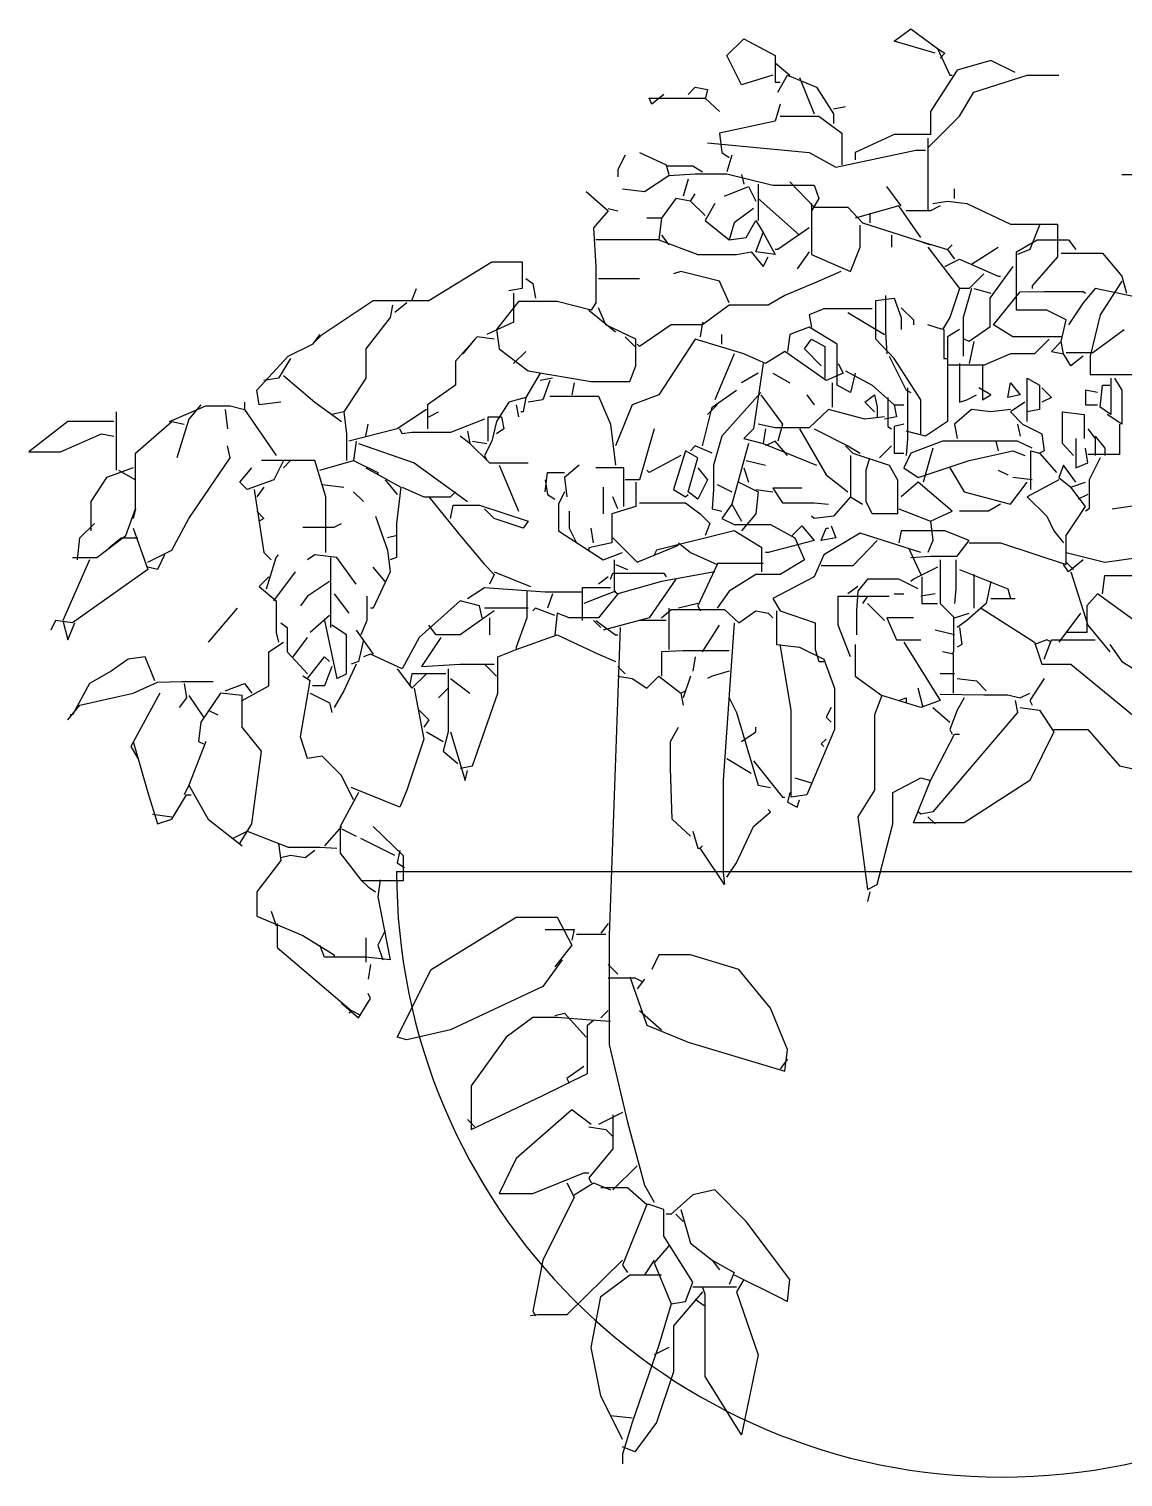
# Model space of a CAD drawing. Header units: millimetres. Extents: x 21129 to 2803301, y -510327 to 166837.
# Drawn here: x 270851 to 272297, y -155931 to -154018 of the extents above; entities that cross this region are included whole.
import ezdxf

# ---------------------------------------------------------------- set-up
doc = ezdxf.new("R2010")
doc.units = ezdxf.units.MM
doc.layers.add('....13_TNT_F_TREE', color=76, linetype='Continuous', transparency=0.5)

# ---------------------------------------------------------------- blocks, each defined once
blk = doc.blocks.new('caycanh14')
for p, q in [((-43.87, 944.29), (-32.66, 952.3)), ((-32.66, 952.3), (-15.04, 939.49)), ((-154.36, 934.69), (-143.15, 945.9)), ((-143.15, 945.9), (-122.33, 934.69)), ((-16.65, 936.29), (-43.87, 944.29)), ((-15.04, 939.49), (-10.24, 936.29)), ((-15.04, 939.49), (-7.04, 921.88)), ((-144.75, 915.47), (-154.36, 934.69)), ((-122.33, 934.69), (-122.33, 917.07)), ((-122.33, 929.88), (-112.72, 921.88)), ((-10.24, 936.29), (-13.44, 933.09)), ((20.18, 931.48), (-2.23, 925.08)), ((36.2, 923.48), (20.18, 931.48)), ((-123.93, 921.88), (-144.75, 915.47)), ((-120.73, 910.67), (-114.32, 921.88)), ((-114.32, 921.88), (-95.11, 913.87)), ((-106.32, 920.28), (-96.71, 896.26)), ((-2.23, 925.08), (-19.85, 897.86)), ((-7.04, 921.88), (-5.44, 921.88)), ((8.97, 910.67), (44.2, 921.88)), ((44.2, 921.88), (65.02, 921.88)), ((-195.99, 909.07), (-204, 902.66)), ((-179.98, 909.07), (-175.17, 913.87)), ((-175.17, 913.87), (-167.17, 912.27)), ((-167.17, 912.27), (-168.77, 905.86)), ((-122.33, 917.07), (-119.13, 917.07)), ((-95.11, 913.87), (-83.9, 896.26)), ((-0.63, 894.66), (8.97, 910.67)), ((-204, 902.66), (-205.6, 906.66)), ((-205.6, 906.66), (-168.77, 906.66)), ((-168.77, 906.66), (-159.16, 897.86)), ((-119.13, 902.66), (-122.33, 891.45)), ((-83.9, 899.46), (-75.89, 901.06)), ((-122.33, 891.45), (-159.16, 883.45)), ((-119.13, 894.66), (-93.51, 894.66)), ((-93.51, 894.66), (-78.3, 883.45)), ((-83.9, 896.26), (-83.9, 889.85)), ((-21.45, 873.84), (-0.63, 894.66)), ((-19.85, 897.86), (-19.85, 882.65)), ((-159.16, 883.45), (-157.56, 870.64)), ((-78.3, 883.45), (-78.3, 862.63)), ((-43.87, 882.65), (-69.49, 870.64)), ((-19.85, 882.65), (-43.87, 882.65)), ((-21.45, 880.24), (-21.45, 832.21)), ((-212, 870.64), (-194.39, 862.63)), ((-167.17, 877.04), (-99.91, 870.64)), ((-157.56, 870.64), (-152.76, 867.43)), ((-99.91, 870.64), (-82.3, 861.03)), ((-82.3, 861.03), (-29.46, 872.24)), ((-69.49, 870.64), (-69.49, 865.83)), ((-29.46, 872.24), (-23.05, 872.24)), ((-221.61, 869.03), (-226.41, 859.43)), ((-194.39, 862.63), (-192.79, 856.22)), ((-194.39, 861.83), (-176.77, 861.83)), ((-176.77, 861.83), (-170.37, 857.83)), ((-151.15, 869.03), (-154.36, 857.83)), ((-226.41, 859.43), (-226.41, 854.62)), ((-208.8, 845.02), (-192.79, 855.42)), ((-192.79, 855.42), (-175.17, 856.62)), ((-179.98, 853.02), (-183.18, 841.81)), ((-175.17, 856.62), (-154.36, 856.62)), ((-154.36, 856.62), (-123.93, 849.02)), ((-144.75, 856.22), (-143.15, 849.82)), ((106.65, 856.22), (151.49, 856.22)), ((-247.23, 845.02), (-232.82, 832.21)), ((-223.21, 846.62), (-208.8, 845.02)), ((-178.38, 838.61), (-175.17, 843.41)), ((-155.96, 841.81), (-139.94, 848.22)), ((-139.94, 848.22), (-135.14, 838.61)), ((-133.54, 849.82), (-133.54, 825.8)), ((-123.93, 849.02), (-96.71, 849.02)), ((-112.72, 851.42), (-96.71, 834.61)), ((-96.71, 849.02), (-93.51, 840.21)), ((-39.06, 835.41), (-48.67, 848.22)), ((-3.84, 840.21), (-3.84, 846.62)), ((-232.82, 833.81), (-226.41, 832.21)), ((-187.98, 840.21), (-197.59, 827.4)), ((-178.38, 838.61), (-187.98, 840.21)), ((-168.77, 829), (-178.38, 838.61)), ((-162.36, 837.01), (-168.77, 825.8)), ((-136.74, 833.81), (-149.55, 824.2)), ((-133.54, 840.21), (-106.32, 816.19)), ((-93.51, 840.21), (-98.31, 832.21)), ((-98.31, 837.01), (-98.31, 803.38)), ((-96.71, 834.61), (-74.29, 834.61)), ((-74.29, 834.61), (-64.68, 824.2)), ((-40.67, 835.41), (-69.49, 827.4)), ((-26.25, 814.59), (-40.67, 835.41)), ((-13.44, 835.41), (-19.85, 832.21)), ((-18.25, 837.01), (-8.64, 838.61)), ((-8.64, 838.61), (4.17, 837.01)), ((4.17, 837.01), (32.99, 823.4)), ((-232.82, 832.21), (-242.43, 821)), ((-197.59, 827.4), (-207.2, 827.4)), ((-197.59, 827.4), (-199.19, 812.99)), ((-168.77, 825.8), (-152.76, 812.99)), ((-149.55, 824.2), (-152.76, 812.99)), ((-141.55, 814.59), (-135.14, 825.8)), ((-135.14, 825.8), (-130.34, 817.79)), ((-64.68, 824.2), (-29.46, 812.99)), ((-59.88, 830.6), (-59.88, 824.2)), ((-19.85, 832.21), (-35.86, 832.21)), ((32.99, 823.4), (64.22, 823.4)), ((64.22, 823.4), (64.22, 801.78)), ((-242.43, 821), (-240.83, 795.38)), ((-197.59, 816.19), (-192.79, 809.79)), ((-152.76, 812.99), (-141.55, 814.59)), ((-135.14, 804.98), (-130.34, 817.79)), ((-130.34, 817.79), (-122.33, 803.38)), ((-99.91, 821), (-120.73, 806.58)), ((-66.29, 808.19), (-66.29, 822.6)), ((-45.47, 816.19), (-45.47, 808.19)), ((52.21, 822.6), (45.8, 806.58)), ((-199.19, 812.99), (-240.83, 812.99)), ((-199.19, 812.99), (-173.57, 803.38)), ((-147.95, 803.38), (-138.34, 804.98)), ((-138.34, 804.98), (-130.34, 795.38)), ((-122.33, 803.38), (-135.14, 804.98)), ((-120.73, 806.58), (-122.33, 806.58)), ((-99.91, 804.98), (-107.92, 793.77)), ((-72.69, 792.17), (-66.29, 808.19)), ((-29.46, 812.99), (-8.64, 806.58)), ((-29.46, 812.99), (-19.85, 809.79)), ((-21.45, 808.19), (-0.63, 780.96)), ((-8.64, 806.58), (-5.44, 809.79)), ((-8.64, 806.58), (-3.84, 800.18)), ((7.37, 796.98), (24.99, 808.19)), ((37, 804.98), (50.61, 812.99)), ((37, 766.55), (37, 804.98)), ((45.8, 806.58), (37.8, 803.38)), ((50.61, 812.99), (71.42, 812.99)), ((66.62, 804.18), (93.84, 804.18)), ((71.42, 812.99), (76.23, 806.58)), ((93.84, 804.18), (106.65, 788.97)), ((-351.31, 772.96), (-309.68, 798.58)), ((-309.68, 798.58), (-289.66, 798.58)), ((-289.66, 798.58), (-289.66, 780.96)), ((-240.83, 795.38), (-240.83, 771.36)), ((-173.57, 803.38), (-147.95, 803.38)), ((-130.34, 795.38), (-127.13, 801.78)), ((-98.31, 803.38), (-72.69, 792.17)), ((-10.24, 795.38), (-0.63, 800.18)), ((-0.63, 800.18), (24.99, 788.97)), ((34.59, 795.38), (19.38, 774.56)), ((64.22, 801.78), (47.41, 782.57)), ((-287.26, 787.37), (-282.46, 784.17)), ((-239.22, 787.37), (-212, 787.37)), ((-184.78, 792.17), (-189.58, 790.57)), ((-159.16, 785.77), (-184.78, 792.17)), ((-152.76, 771.36), (-159.16, 785.77)), ((-93.51, 785.77), (-115.93, 776.16)), ((-79.1, 792.17), (-93.51, 785.77)), ((15.38, 790.57), (5.77, 780.96)), ((24.99, 788.97), (26.59, 788.97)), ((106.65, 785.77), (92.24, 763.35)), ((106.65, 788.97), (109.85, 777.76)), ((-362.52, 772.96), (-359.32, 780.96)), ((-289.66, 780.96), (-298.47, 779.36)), ((-295.27, 777.76), (-295.27, 758.55)), ((-282.46, 784.17), (-280.86, 774.56)), ((-115.93, 776.16), (-127.13, 769.76)), ((-49.47, 776.16), (-49.47, 752.14)), ((-0.63, 780.96), (-7.04, 761.75)), ((5.77, 780.96), (-0.63, 780.96)), ((7.37, 780.96), (1.77, 761.75)), ((8.97, 780.96), (20.18, 777.76)), ((21.78, 756.94), (39.4, 778.56)), ((39.4, 778.56), (55.41, 778.96)), ((47.41, 782.57), (47.41, 780.96)), ((55.41, 778.96), (81.03, 778.96)), ((89.04, 780.96), (81.03, 771.36)), ((81.03, 778.96), (82.63, 777.76)), ((119.46, 774.56), (89.04, 780.96)), ((-421.77, 750.54), (-388.14, 772.96)), ((-388.14, 772.96), (-351.31, 772.96)), ((-375.33, 769.76), (-376.93, 761.75)), ((-365.73, 771.36), (-373.73, 764.95)), ((-292.07, 772.16), (-306.48, 753.74)), ((-266.45, 772.16), (-292.07, 772.16)), ((-244.03, 766.55), (-266.45, 772.16)), ((-245.63, 766.55), (-228.02, 752.14)), ((-240.83, 771.36), (-244.03, 766.55)), ((-234.42, 756.94), (-239.22, 768.15)), ((-152.76, 769.76), (-170.37, 756.94)), ((-127.13, 769.76), (-152.76, 769.76)), ((-90.31, 767.35), (-99.91, 763.35)), ((-58.28, 767.35), (-90.31, 767.35)), ((-55.88, 772.96), (-43.87, 774.56)), ((-55.88, 747.34), (-55.88, 772.96)), ((-43.87, 774.56), (-39.06, 761.75)), ((-39.06, 768.15), (-31.06, 760.15)), ((19.38, 774.56), (19.38, 755.34)), ((57.01, 766.55), (37, 766.55)), ((69.82, 760.15), (57.01, 766.55)), ((81.03, 771.36), (71.42, 756.94)), ((-376.93, 761.75), (-392.95, 740.93)), ((-295.27, 758.55), (-312.88, 750.54)), ((-214.4, 747.34), (-234.42, 756.94)), ((-191.19, 756.94), (-212, 742.53)), ((-170.37, 756.94), (-191.19, 756.94)), ((-170.37, 758.55), (-171.97, 748.94)), ((-99.91, 763.35), (-98.31, 755.34)), ((-74.29, 764.95), (-50.27, 750.54)), ((-39.06, 761.75), (-39.06, 753.74)), ((-31.06, 760.15), (-31.06, 756.94)), ((-11.84, 753.74), (-21.45, 756.94)), ((-7.04, 761.75), (-11.84, 753.74)), ((1.77, 761.75), (1.77, 736.13)), ((34.59, 748.94), (21.78, 756.94)), ((66.62, 745.74), (69.82, 760.15)), ((92.24, 763.35), (85.84, 736.13)), ((-428.17, 744.14), (-421.77, 750.54)), ((-423.37, 750.54), (-428.17, 744.14)), ((-319.29, 748.94), (-333.7, 732.93)), ((-320.89, 747.34), (-328.9, 737.73)), ((-308.08, 747.34), (-319.29, 748.94)), ((-306.48, 753.74), (-304.88, 740.93)), ((-221.61, 748.94), (-215.21, 742.53)), ((-214.4, 729.72), (-214.4, 747.34)), ((-175.17, 747.34), (-199.19, 710.51)), ((-143.15, 737.73), (-175.17, 747.34)), ((-157.56, 744.14), (-157.56, 750.54)), ((-112.72, 750.54), (-114.32, 739.33)), ((-99.91, 755.34), (-112.72, 750.54)), ((-103.12, 740.93), (-98.31, 747.34)), ((-81.5, 744.14), (-99.91, 755.34)), ((-98.31, 747.34), (-89.5, 742.53)), ((-43.87, 734.53), (-55.88, 747.34)), ((-49.47, 752.14), (-48.67, 737.73)), ((-11.04, 753.74), (-11.04, 734.53)), ((-0.63, 753.74), (-8.64, 748.94)), ((-8.64, 748.94), (-8.64, 692.89)), ((5.77, 745.74), (2.57, 747.34)), ((19.38, 755.34), (5.77, 745.74)), ((66.62, 748.94), (34.59, 748.94)), ((58.61, 747.34), (49.01, 737.73)), ((87.44, 738.53), (108.25, 753.74)), ((-444.19, 736.13), (-428.17, 744.14)), ((-392.95, 740.93), (-392.95, 721.72)), ((-304.88, 740.93), (-285.66, 726.52)), ((-295.27, 731.32), (-287.26, 739.33)), ((-212, 742.53), (-213.6, 744.14)), ((-149.55, 737.73), (-162.36, 707.31)), ((-128.74, 731.32), (-143.15, 737.73)), ((-115.93, 739.33), (-128.74, 731.32)), ((-88.7, 720.12), (-115.93, 739.33)), ((-91.91, 729.72), (-103.12, 740.93)), ((-89.5, 742.53), (-89.5, 721.72)), ((-81.5, 716.91), (-81.5, 744.14)), ((8.97, 745.74), (5.77, 731.32)), ((32.99, 737.73), (14.58, 729.72)), ((49.01, 737.73), (32.99, 737.73)), ((66.62, 745.74), (60.22, 739.33)), ((60.22, 739.33), (68.22, 737.73)), ((68.22, 737.73), (66.62, 745.74)), ((73.03, 729.72), (68.22, 737.73)), ((69.82, 738.53), (87.44, 738.53)), ((-465, 713.71), (-444.19, 736.13)), ((-442.59, 734.53), (-450.59, 721.72)), ((-333.7, 732.93), (-333.7, 716.91)), ((-218.41, 719.32), (-214.4, 729.72)), ((-130.34, 731.32), (-136.74, 688.09)), ((-80.7, 731.32), (-77.49, 724.92)), ((-47.07, 736.13), (-35.86, 713.71)), ((-26.25, 707.31), (-43.87, 734.53)), ((-11.04, 734.53), (-8.64, 734.53)), ((-8.64, 730.52), (15.38, 730.52)), ((-0.63, 731.32), (-0.63, 705.7)), ((14.58, 729.72), (14.58, 707.31)), ((81.03, 736.13), (73.03, 729.72)), ((85.84, 736.13), (85.84, 724.12)), ((-450.59, 721.72), (-460.2, 720.12)), ((-447.39, 723.32), (-426.57, 705.7)), ((-392.95, 721.72), (-407.36, 699.3)), ((-277.66, 724.92), (-287.26, 708.91)), ((-285.66, 726.52), (-244.03, 719.32)), ((-269.65, 721.72), (-277.66, 720.12)), ((-271.25, 720.12), (-276.05, 707.31)), ((-255.24, 718.51), (-256.84, 710.51)), ((-244.03, 719.32), (-218.41, 719.32)), ((-133.54, 724.92), (-144.75, 718.51)), ((-123.93, 724.92), (-112.72, 718.51)), ((-77.49, 724.92), (-88.7, 720.12)), ((-84.7, 718.51), (-84.7, 702.5)), ((-75.89, 726.52), (-58.28, 716.91)), ((-69.49, 724.92), (-72.69, 712.11)), ((31.39, 708.91), (32.99, 718.51)), ((32.99, 718.51), (39.4, 710.51)), ((44.2, 692.89), (44.2, 721.72)), ((44.2, 721.72), (52.21, 716.91)), ((85.84, 724.12), (116.26, 724.12)), ((99.45, 721.72), (99.45, 697.7)), ((101.85, 721.72), (106.65, 713.71)), ((-463.4, 704.1), (-465, 713.71)), ((-333.7, 716.91), (-352.11, 704.1)), ((-287.26, 708.91), (-298.47, 705.7)), ((-287.26, 708.91), (-288.86, 699.3)), ((-271.25, 709.71), (-239.22, 709.71)), ((-239.22, 709.71), (-231.22, 691.29)), ((-199.19, 710.51), (-216.81, 704.1)), ((-163.96, 702.5), (-147.95, 713.71)), ((-131.94, 712.11), (-157.56, 683.29)), ((-131.94, 710.51), (-117.53, 691.29)), ((-101.51, 710.51), (-96.71, 704.1)), ((-72.69, 712.11), (-81.5, 716.91)), ((-63.08, 705.7), (-56.68, 710.51)), ((-58.28, 716.91), (-43.87, 704.1)), ((-56.68, 710.51), (-55.08, 702.5)), ((-47.87, 708.91), (-47.87, 689.69)), ((-35.86, 713.71), (-32.66, 712.11)), ((-35.06, 715.31), (-35.06, 681.68)), ((4.17, 707.31), (10.58, 710.51)), ((20.18, 710.51), (12.18, 715.31)), ((14.58, 707.31), (20.18, 710.51)), ((39.4, 710.51), (31.39, 708.91)), ((52.21, 716.91), (52.21, 700.9)), ((53.81, 715.31), (60.22, 708.91)), ((60.22, 708.91), (53.81, 705.7)), ((90.64, 712.11), (82.63, 713.71)), ((82.63, 713.71), (82.63, 704.1)), ((92.24, 702.5), (93.84, 716.91)), ((93.84, 716.91), (98.65, 716.91)), ((106.65, 713.71), (106.65, 691.29)), ((-557.88, 699.3), (-557.88, 660.87)), ((-522.65, 692.89), (-498.63, 703.3)), ((-501.83, 704.1), (-509.84, 694.5)), ((-498.63, 703.3), (-482.62, 703.3)), ((-485.82, 700.9), (-484.22, 688.09)), ((-482.62, 703.3), (-473.01, 700.9)), ((-473.01, 705.7), (-473.01, 700.9)), ((-473.01, 700.9), (-452.19, 670.48)), ((-448.99, 705.7), (-463.4, 704.1)), ((-426.57, 705.7), (-408.96, 692.89)), ((-407.36, 699.3), (-415.37, 697.7)), ((-407.36, 699.3), (-405.76, 684.89)), ((-352.91, 700.9), (-372.13, 688.09)), ((-352.11, 704.1), (-352.11, 688.09)), ((-351.31, 696.1), (-344.91, 699.3)), ((-298.47, 705.7), (-306.48, 692.89)), ((-293.67, 704.1), (-292.07, 696.1)), ((-288.86, 699.3), (-290.46, 699.3)), ((-276.05, 707.31), (-285.66, 705.7)), ((-216.81, 704.1), (-228.02, 676.88)), ((-170.37, 676.88), (-163.96, 702.5)), ((-160.76, 704.1), (-167.17, 697.7)), ((-87.1, 700.9), (-99.91, 688.89)), ((-63.08, 694.5), (-87.1, 700.9)), ((-56.68, 699.3), (-63.08, 705.7)), ((-55.08, 702.5), (-55.08, 696.1)), ((-43.87, 704.1), (-42.27, 696.1)), ((-43.87, 704.1), (-37.46, 704.1)), ((-26.25, 684.89), (-26.25, 707.31)), ((7.37, 700.9), (-3.84, 691.29)), ((-0.63, 705.7), (4.17, 707.31)), ((20.18, 699.3), (7.37, 700.9)), ((32.99, 700.9), (20.18, 699.3)), ((42.6, 705.7), (32.99, 699.3)), ((32.99, 699.3), (41, 691.29)), ((52.21, 700.9), (44.2, 699.3)), ((67.42, 678.48), (67.42, 699.3)), ((67.42, 699.3), (81.83, 697.7)), ((82.63, 704.1), (90.64, 704.1)), ((99.45, 697.7), (92.24, 702.5)), ((-589.9, 692.89), (-615.52, 672.88)), ((-559.48, 692.89), (-589.9, 692.89)), ((-545.07, 672.08), (-521.05, 692.89)), ((-521.05, 692.89), (-513.04, 691.29)), ((-509.84, 694.5), (-517.85, 668.87)), ((-392.95, 683.29), (-391.35, 691.29)), ((-314.48, 694.5), (-336.9, 685.69)), ((-312.08, 680.08), (-312.08, 696.1)), ((-312.08, 696.1), (-303.28, 696.1)), ((-306.48, 692.89), (-309.68, 680.08)), ((-303.28, 696.1), (-301.67, 688.09)), ((-231.22, 691.29), (-229.62, 678.48)), ((-122.33, 688.89), (-133.54, 691.29)), ((-99.91, 688.89), (-122.33, 688.89)), ((-117.53, 691.29), (-120.73, 680.08)), ((-50.27, 696.1), (-63.08, 694.5)), ((-42.27, 696.1), (-50.27, 694.5)), ((-47.87, 689.69), (-45.47, 688.09)), ((-37.46, 691.29), (-43.87, 689.69)), ((-43.87, 689.69), (-43.87, 672.08)), ((-8.64, 692.89), (-23.05, 683.29)), ((-3.84, 691.29), (-2.23, 681.68)), ((37.8, 691.29), (39.4, 683.29)), ((41, 691.29), (53.81, 684.89)), ((81.83, 697.7), (81.83, 681.68)), ((106.65, 691.29), (97.04, 697.7)), ((105.05, 691.29), (105.05, 671.28)), ((-594.71, 672.88), (-567.49, 684.89)), ((-567.49, 684.89), (-559.48, 683.29)), ((-405.76, 684.89), (-405.76, 667.27)), ((-372.13, 688.09), (-404.16, 680.08)), ((-399.35, 680.08), (-400.95, 667.27)), ((-368.93, 684.89), (-370.53, 688.09)), ((-362.52, 685.69), (-368.93, 684.89)), ((-336.9, 685.69), (-362.52, 685.69)), ((-324.09, 678.48), (-330.5, 683.29)), ((-325.69, 686.49), (-324.09, 678.48)), ((-322.49, 680.08), (-312.88, 678.48)), ((-309.68, 680.08), (-314.48, 670.48)), ((-301.67, 688.09), (-306.48, 684.89)), ((-202.39, 688.09), (-212, 654.46)), ((-157.56, 683.29), (-163.16, 664.07)), ((-136.74, 688.09), (-143.15, 681.68)), ((-143.15, 681.68), (-130.34, 678.48)), ((-128.74, 688.09), (-130.34, 678.48)), ((-122.33, 680.08), (-128.74, 676.88)), ((-114.32, 670.48), (-122.33, 680.08)), ((-106.32, 688.09), (-88.7, 657.67)), ((-96.71, 688.09), (-74.29, 676.88)), ((-23.05, 683.29), (-35.86, 686.49)), ((-35.06, 681.68), (-35.86, 670.48)), ((-11.84, 680.08), (-32.66, 672.08)), ((37.8, 680.08), (-11.84, 680.08)), ((23.39, 680.08), (24.99, 673.68)), ((47.41, 675.28), (37.8, 680.08)), ((53.81, 684.89), (55.41, 673.68)), ((76.23, 681.68), (76.23, 662.47)), ((84.23, 688.09), (89.04, 681.68)), ((89.04, 683.29), (95.44, 675.28)), ((89.04, 681.68), (89.04, 670.48)), ((-615.52, 672.88), (-594.71, 672.88)), ((-545.07, 635.25), (-545.07, 672.08)), ((-482.62, 668.87), (-484.22, 676.88)), ((-397.75, 678.48), (-360.92, 665.67)), ((-324.09, 678.48), (-311.28, 665.67)), ((-314.48, 670.48), (-312.88, 667.27)), ((-229.62, 678.48), (-228.02, 664.07)), ((-184.78, 670.48), (-205.6, 659.27)), ((-181.58, 673.68), (-189.58, 648.06)), ((-173.57, 668.87), (-181.58, 673.68)), ((-175.17, 676.88), (-178.38, 673.68)), ((-163.96, 672.08), (-175.17, 676.88)), ((-139.94, 678.48), (-151.15, 638.45)), ((-130.34, 678.48), (-95.11, 664.07)), ((-75.89, 676.88), (-71.09, 672.08)), ((-74.29, 676.88), (-66.29, 672.08)), ((-72.69, 670.48), (-72.69, 643.25)), ((-71.09, 672.08), (-47.07, 664.07)), ((-45.47, 676.88), (-53.48, 668.87)), ((-43.87, 672.08), (-37.46, 672.08)), ((-32.66, 672.08), (-37.46, 662.47)), ((-18.25, 675.28), (-24.65, 652.86)), ((5.77, 667.27), (34.59, 673.68)), ((34.59, 673.68), (42.6, 670.48)), ((46.6, 648.06), (46.6, 673.68)), ((46.6, 673.68), (52.21, 672.08)), ((55.41, 673.68), (52.21, 672.08)), ((52.21, 672.08), (63.42, 659.27)), ((74.63, 670.48), (67.42, 678.48)), ((84.23, 665.67), (82.63, 675.28)), ((105.05, 671.28), (84.23, 671.28)), ((95.44, 675.28), (95.44, 670.48)), ((-546.67, 662.47), (-564.28, 656.06)), ((-556.28, 660.87), (-545.07, 654.46)), ((-509.84, 628.84), (-482.62, 668.87)), ((-476.21, 652.86), (-468.21, 662.47)), ((-458.6, 667.27), (-461.8, 667.27)), ((-426.57, 667.27), (-458.6, 667.27)), ((-447.39, 667.27), (-453.8, 654.46)), ((-442.59, 667.27), (-447.39, 662.47)), ((-419.37, 643.25), (-426.57, 667.27)), ((-423.37, 660.87), (-400.95, 667.27)), ((-400.95, 667.27), (-384.94, 659.27)), ((-392.95, 662.47), (-369.73, 649.66)), ((-360.92, 665.67), (-325.69, 640.05)), ((-311.28, 665.67), (-285.66, 665.67)), ((-304.88, 664.07), (-292.07, 633.65)), ((-252.03, 664.07), (-261.64, 656.06)), ((-222.41, 662.47), (-240.83, 662.47)), ((-222.41, 636.85), (-222.41, 662.47)), ((-205.6, 659.27), (-207.2, 660.87)), ((-179.98, 646.46), (-173.57, 668.87)), ((-173.57, 662.47), (-167.17, 654.46)), ((-163.16, 664.07), (-163.16, 648.06)), ((-143.15, 662.47), (-139.94, 652.86)), ((-141.55, 667.27), (-128.74, 664.07)), ((-62.28, 660.87), (-59.88, 668.87)), ((-62.28, 640.05), (-62.28, 660.87)), ((-47.07, 664.07), (-41.47, 654.46)), ((-37.46, 662.47), (-27.86, 656.06)), ((-27.86, 656.06), (5.77, 667.27)), ((-7.04, 662.47), (2.57, 646.46)), ((24.99, 660.87), (31.39, 657.67)), ((68.22, 664.07), (65.02, 656.06)), ((76.23, 652.86), (68.22, 664.07)), ((76.23, 662.47), (84.23, 665.67)), ((92.24, 668.87), (85.03, 654.46)), ((-564.28, 656.06), (-574.69, 640.05)), ((-471.41, 648.06), (-476.21, 652.86)), ((-453.8, 654.46), (-471.41, 648.06)), ((-421.77, 651.26), (-407.36, 649.66)), ((-384.94, 659.27), (-384.94, 657.67)), ((-380.14, 654.46), (-372.13, 644.86)), ((-274.45, 646.46), (-272.85, 659.27)), ((-274.45, 654.46), (-272.85, 644.86)), ((-272.85, 659.27), (-261.64, 659.27)), ((-261.64, 656.06), (-260.04, 643.25)), ((-212, 654.46), (-221.61, 654.46)), ((-214.4, 652.86), (-214.4, 636.85)), ((-167.17, 654.46), (-173.57, 641.65)), ((-160.76, 651.26), (-151.15, 646.46)), ((-146.35, 652.86), (-133.54, 646.46)), ((-88.7, 657.67), (-74.29, 646.46)), ((-41.47, 654.46), (-41.47, 632.05)), ((-27.86, 652.86), (-39.06, 643.25)), ((-5.44, 633.65), (-27.86, 652.86)), ((32.99, 638.45), (44.2, 652.86)), ((47.41, 654.46), (34.59, 656.06)), ((65.02, 654.46), (44.2, 643.25)), ((65.02, 656.06), (73.03, 649.66)), ((73.03, 649.66), (82.63, 652.86)), ((85.03, 654.46), (85.03, 635.25)), ((-466.61, 648.06), (-460.2, 606.42)), ((-460.2, 649.66), (-465, 643.25)), ((-419.37, 606.42), (-419.37, 643.25)), ((-400.95, 646.46), (-394.55, 640.05)), ((-369.73, 649.66), (-372.53, 625.64)), ((-368.93, 649.66), (-354.52, 643.25)), ((-354.52, 643.25), (-336.9, 643.25)), ((-351.31, 643.25), (-330.5, 617.63)), ((-336.9, 643.25), (-333.7, 646.46)), ((-272.85, 644.86), (-268.05, 641.65)), ((-261.64, 646.46), (-265.65, 638.45)), ((-236.02, 649.66), (-236.02, 632.05)), ((-226.41, 635.25), (-229.62, 643.25)), ((-189.58, 648.06), (-181.58, 643.25)), ((-181.58, 643.25), (-179.98, 644.86)), ((-173.57, 641.65), (-179.98, 646.46)), ((-163.16, 648.06), (-163.96, 635.25)), ((-135.14, 648.06), (-123.93, 646.46)), ((-133.54, 646.46), (-135.14, 632.05)), ((-104.72, 648.86), (-123.93, 648.86)), ((-123.93, 648.86), (-117.53, 639.25)), ((-72.69, 643.25), (-83.9, 630.44)), ((-72.69, 643.25), (-64.68, 638.45)), ((2.57, 646.46), (32.99, 638.45)), ((44.2, 643.25), (57.01, 630.44)), ((82.63, 636.85), (73.03, 649.66)), ((84.23, 644.86), (77.83, 641.65)), ((100.25, 635.25), (143.48, 641.65)), ((-574.69, 640.05), (-574.69, 620.84)), ((-551.47, 617.63), (-545.07, 635.25)), ((-545.07, 635.25), (-546.67, 628.84)), ((-465, 633.65), (-460.2, 628.84)), ((-336.9, 628.84), (-335.3, 637.65)), ((-335.3, 637.65), (-317.69, 637.65)), ((-317.69, 637.65), (-285.66, 627.24)), ((-308.08, 628.84), (-314.48, 635.25)), ((-265.65, 638.45), (-265.65, 620.84)), ((-258.44, 633.65), (-258.44, 622.44)), ((-214.4, 636.85), (-230.42, 632.05)), ((-230.42, 632.05), (-230.42, 612.83)), ((-212, 639.25), (-181.58, 639.25)), ((-181.58, 639.25), (-171.97, 632.05)), ((-171.97, 632.05), (-165.57, 625.64)), ((-163.96, 635.25), (-157.56, 633.65)), ((-151.15, 638.45), (-157.56, 628.84)), ((-151.15, 638.45), (-144.75, 627.24)), ((-135.14, 632.05), (-144.75, 620.84)), ((-117.53, 639.25), (-96.71, 639.25)), ((-96.71, 639.25), (-87.1, 638.45)), ((-58.28, 632.05), (-62.28, 640.05)), ((-41.47, 632.05), (-58.28, 632.05)), ((-40.67, 635.25), (-19.85, 627.24)), ((-19.85, 627.24), (-5.44, 633.65)), ((18.58, 633.65), (-0.63, 633.65)), ((26.59, 638.45), (18.58, 633.65)), ((69.82, 617.63), (82.63, 636.85)), ((85.03, 635.25), (82.63, 633.65)), ((-581.9, 616.03), (-572.29, 625.64)), ((-546.67, 622.44), (-537.06, 595.22)), ((-521.05, 608.03), (-509.84, 628.84)), ((-460.2, 628.84), (-463.4, 627.24)), ((-434.58, 623.24), (-413.76, 623.24)), ((-413.76, 623.24), (-408.96, 625.64)), ((-386.54, 630.44), (-378.54, 608.03)), ((-372.53, 625.64), (-372.53, 603.22)), ((-288.86, 622.44), (-308.08, 628.84)), ((-285.66, 627.24), (-288.86, 622.44)), ((-258.44, 622.44), (-253.64, 612.83)), ((-242.43, 612.83), (-244.03, 622.44)), ((-165.57, 625.64), (-168.77, 617.63)), ((-157.56, 628.84), (-149.55, 624.84)), ((-149.55, 624.84), (-125.53, 624.84)), ((-125.53, 624.84), (-109.52, 616.03)), ((-111.12, 617.63), (-104.72, 624.04)), ((-104.72, 624.04), (-96.71, 614.43)), ((-96.71, 628.84), (-98.31, 630.44)), ((-83.9, 630.44), (-96.71, 628.84)), ((-91.91, 614.43), (-88.7, 622.44)), ((-88.7, 622.44), (-87.1, 622.44)), ((-85.5, 624.04), (-82.3, 616.03)), ((-19.85, 627.24), (-18.25, 614.43)), ((57.01, 630.44), (61.82, 620.84)), ((-583.5, 601.62), (-581.9, 616.03)), ((-570.69, 603.22), (-551.47, 617.63)), ((-562.68, 609.63), (-554.68, 616.03)), ((-554.68, 616.03), (-543.47, 616.03)), ((-372.13, 617.63), (-378.54, 616.03)), ((-330.5, 617.63), (-314.48, 598.42)), ((-265.65, 620.84), (-236.02, 601.62)), ((-230.42, 612.83), (-245.63, 609.63)), ((-229.62, 616.03), (-213.6, 600.02)), ((-149.55, 620.84), (-200.79, 608.03)), ((-186.38, 612.83), (-178.38, 606.42)), ((-131.14, 609.63), (-149.55, 620.84)), ((-96.71, 614.43), (-127.13, 606.42)), ((-109.52, 616.03), (-103.12, 601.62)), ((-82.3, 616.03), (-91.91, 614.43)), ((-66.29, 619.23), (-90.31, 604.82)), ((-55.08, 614.43), (-71.09, 597.62)), ((-26.25, 606.42), (-66.29, 619.23)), ((-39.06, 620.84), (-40.67, 612.83)), ((-10.24, 620.84), (-39.06, 620.84)), ((-18.25, 614.43), (-21.45, 606.42)), ((5.77, 614.43), (-10.24, 620.84)), ((-2.23, 604.02), (5.77, 614.43)), ((5.77, 612.83), (26.59, 612.83)), ((26.59, 612.83), (69.82, 598.42)), ((61.82, 620.84), (68.22, 612.83)), ((69.82, 598.42), (69.82, 617.63)), ((-586.7, 603.22), (-570.69, 603.22)), ((-537.06, 600.02), (-521.05, 608.03)), ((-525.85, 604.82), (-530.66, 595.22)), ((-460.2, 606.42), (-455.4, 601.62)), ((-458.6, 582.41), (-452.19, 603.22)), ((-452.19, 603.22), (-450.59, 604.82)), ((-426.57, 604.82), (-431.38, 601.62)), ((-412.16, 603.22), (-426.57, 604.82)), ((-416.17, 603.22), (-416.17, 556.78)), ((-399.35, 585.61), (-412.16, 603.22)), ((-378.54, 608.03), (-376.93, 593.61)), ((-372.53, 603.22), (-376.93, 601.62)), ((-245.63, 609.63), (-245.63, 608.03)), ((-236.02, 601.62), (-223.21, 606.42)), ((-213.6, 600.02), (-186.38, 611.23)), ((-200.79, 608.03), (-202.39, 604.82)), ((-178.38, 606.42), (-160.76, 598.42)), ((-131.14, 593.61), (-131.14, 609.63)), ((-127.13, 606.42), (-128.74, 606.42)), ((-90.31, 604.82), (-96.71, 590.41)), ((-34.26, 609.63), (-26.25, 592.01)), ((-32.66, 603.22), (-19.85, 604.02)), ((-19.85, 604.02), (-2.23, 604.02)), ((69.82, 606.42), (95.44, 600.02)), ((95.44, 600.02), (153.09, 608.03)), ((-575.49, 601.62), (-593.11, 561.59)), ((-537.06, 595.22), (-586.7, 559.99)), ((-530.66, 595.22), (-537.06, 596.82)), ((-453.8, 574.4), (-439.38, 593.61)), ((-380.14, 587.21), (-388.14, 596.82)), ((-376.93, 593.61), (-388.14, 569.6)), ((-314.48, 598.42), (-308.08, 592.01)), ((-308.08, 593.61), (-284.06, 584.01)), ((-228.82, 601.62), (-228.82, 580.8)), ((-228.02, 598.42), (-220.01, 595.22)), ((-162.36, 593.61), (-197.59, 587.21)), ((-160.76, 598.42), (-173.57, 571.2)), ((-130.34, 599.22), (-160.76, 599.22)), ((-103.12, 601.62), (-119.13, 592.01)), ((-71.09, 597.62), (-91.91, 597.62)), ((-15.04, 596.82), (-31.06, 588.81)), ((-13.44, 601.62), (-13.44, 572.8)), ((-3.04, 601.62), (-3.04, 582.41)), ((-0.63, 595.22), (31.39, 582.41)), ((71.42, 593.61), (68.22, 598.42)), ((69.82, 600.02), (74.63, 595.22)), ((81.03, 601.62), (71.42, 593.61)), ((73.03, 593.61), (84.23, 558.39)), ((-457, 590.41), (-463.4, 584.01)), ((-463.4, 584.01), (-452.19, 574.4)), ((-416.97, 587.21), (-431.38, 577.6)), ((-308.08, 592.01), (-311.28, 585.61)), ((-232.82, 590.41), (-239.22, 585.61)), ((-231.22, 588.81), (-229.62, 592.81)), ((-229.62, 592.81), (-195.99, 592.81)), ((-197.59, 587.21), (-226.41, 579.2)), ((-187.98, 588.81), (-205.6, 563.19)), ((-195.99, 592.81), (-194.39, 590.41)), ((-135.14, 592.01), (-152.76, 580.8)), ((-119.13, 592.01), (-135.14, 592.01)), ((-96.71, 590.41), (-123.93, 576)), ((-67.89, 584.01), (-74.29, 579.2)), ((-61.48, 588.81), (-67.89, 580.8)), ((-40.67, 588.81), (-61.48, 588.81)), ((-27.86, 582.41), (-40.67, 588.81)), ((-31.06, 588.81), (-32.66, 587.21)), ((-25.45, 590.41), (-25.45, 572.8)), ((8.97, 592.01), (8.97, 569.6)), ((20.18, 587.21), (16.98, 572.8)), ((93.84, 579.2), (95.44, 591.21)), ((95.44, 591.21), (116.26, 591.21)), ((-452.19, 574.4), (-452.19, 553.58)), ((-431.38, 577.6), (-436.18, 571.2)), ((-413.76, 579.2), (-404.16, 566.39)), ((-392.15, 577.6), (-392.15, 561.59)), ((-330.5, 574.4), (-357.72, 550.38)), ((-317.69, 571.2), (-330.5, 574.4)), ((-325.69, 576), (-314.48, 583.21)), ((-314.48, 583.21), (-274.45, 580.4)), ((-286.46, 580.8), (-286.46, 563.19)), ((-274.45, 580.4), (-250.43, 580.4)), ((-269.65, 579.2), (-272.85, 569.6)), ((-249.63, 561.59), (-249.63, 583.21)), ((-249.63, 583.21), (-231.22, 583.21)), ((-228.02, 580.8), (-248.83, 572.8)), ((-226.41, 579.2), (-239.22, 563.19)), ((-228.82, 580.8), (-226.41, 579.2)), ((-152.76, 580.8), (-160.76, 569.6)), ((-123.93, 576), (-119.13, 567.99)), ((-80.7, 558.39), (-80.7, 577.6)), ((-80.7, 577.6), (-47.07, 577.6)), ((-67.89, 580.8), (-68.69, 567.99)), ((-61.48, 577.6), (-64.68, 572.8)), ((-43.87, 579.2), (-37.46, 579.2)), ((-16.65, 579.2), (-26.25, 577.6)), ((-3.04, 582.41), (-3.84, 572.8)), ((20.18, 576), (36.2, 576)), ((31.39, 582.41), (32.99, 576)), ((90.64, 579.2), (83.43, 571.2)), ((125.87, 553.58), (90.64, 579.2)), ((-477.82, 569.6), (-497.03, 547.18)), ((-416.97, 564.79), (-429.78, 553.58)), ((-388.14, 569.6), (-389.74, 569.6)), ((-308.08, 567.99), (-330.5, 551.98)), ((-316.09, 563.19), (-317.69, 571.2)), ((-285.66, 569.6), (-314.48, 569.6)), ((-280.86, 569.6), (-282.46, 567.99)), ((-268.05, 564.79), (-280.86, 569.6)), ((-266.45, 566.39), (-268.05, 551.98)), ((-258.44, 563.19), (-266.45, 566.39)), ((-197.59, 563.19), (-191.19, 568.79)), ((-192.79, 569.6), (-192.79, 542.37)), ((-191.19, 568.79), (-155.96, 568.79)), ((-173.57, 572.8), (-186.38, 569.6)), ((-173.57, 571.2), (-171.97, 567.99)), ((-155.96, 568.79), (-146.35, 559.99)), ((-146.35, 559.99), (-135.14, 567.99)), ((-135.14, 567.99), (-127.13, 566.39)), ((-127.13, 566.39), (-123.93, 563.19)), ((-121.53, 567.99), (-121.53, 545.58)), ((-119.13, 567.99), (-95.91, 559.99)), ((-68.69, 567.99), (-68.69, 551.98)), ((-61.48, 572.8), (-50.27, 561.59)), ((-25.45, 572.8), (-15.04, 572.8)), ((-13.44, 572.8), (-3.84, 563.19)), ((-3.84, 563.19), (5.77, 566.39)), ((16.98, 572.8), (4.17, 561.59)), ((13.78, 569.6), (49.01, 547.18)), ((79.43, 566.39), (65.02, 547.18)), ((83.43, 571.2), (83.43, 553.58)), ((-597.91, 561.59), (-601.11, 555.18)), ((-586.7, 559.99), (-597.91, 561.59)), ((-593.11, 561.59), (-589.9, 548.78)), ((-589.9, 548.78), (-585.1, 559.99)), ((-448.99, 559.99), (-444.99, 556.78)), ((-444.99, 556.78), (-444.99, 540.77)), ((-420.17, 561.59), (-412.16, 523.16)), ((-405.76, 551.98), (-415.37, 558.39)), ((-399.35, 555.18), (-388.14, 539.17)), ((-392.15, 561.59), (-396.15, 551.98)), ((-346.51, 551.98), (-351.31, 558.39)), ((-311.28, 563.19), (-311.28, 551.98)), ((-286.46, 563.19), (-293.67, 543.97)), ((-239.22, 563.19), (-258.44, 563.19)), ((-242.43, 561.59), (-237.62, 556.78)), ((-240.83, 561.59), (-228.02, 551.98)), ((-205.6, 563.19), (-236.02, 555.18)), ((-224.81, 556.78), (-232.02, 353.42)), ((-194.39, 561.59), (-212, 561.59)), ((-170.37, 540.77), (-159.16, 558.39)), ((-149.55, 559.99), (-156.76, 455.9)), ((-95.91, 559.99), (-95.91, 542.37)), ((-72.69, 537.57), (-80.7, 558.39)), ((-31.06, 563.19), (-48.67, 563.19)), ((-48.67, 563.19), (-42.27, 548.78)), ((-3.84, 551.98), (-16.65, 555.18)), ((-4.64, 563.19), (-4.64, 540.77)), ((4.17, 561.59), (-2.23, 556.78)), ((-0.63, 556.78), (0.97, 545.58)), ((84.23, 558.39), (98.65, 540.77)), ((-457, 540.77), (-447.39, 547.18)), ((-452.19, 553.58), (-450.59, 547.18)), ((-440.99, 537.57), (-431.38, 550.38)), ((-405.76, 526.36), (-405.76, 551.98)), ((-394.55, 548.78), (-397.75, 534.37)), ((-357.72, 550.38), (-368.93, 529.56)), ((-343.31, 550.38), (-356.12, 531.16)), ((-330.5, 551.98), (-346.51, 551.98)), ((-293.67, 542.37), (-266.45, 551.98)), ((-266.45, 551.98), (-239.22, 539.17)), ((-228.02, 551.98), (-226.41, 551.98)), ((-121.53, 545.58), (-106.32, 543.97)), ((-111.92, 502.34), (-119.13, 545.58)), ((-69.49, 545.58), (-69.49, 524.76)), ((-42.27, 548.78), (-26.25, 548.78)), ((-37.46, 547.18), (-13.44, 508.75)), ((0.97, 545.58), (-2.23, 543.97)), ((57.01, 548.78), (49.01, 545.58)), ((49.01, 547.18), (53.81, 532.77)), ((55.41, 535.97), (60.22, 548.78)), ((60.22, 547.18), (57.01, 548.78)), ((60.22, 548.78), (89.04, 548.78)), ((83.43, 553.58), (69.82, 553.58)), ((98.65, 545.58), (106.65, 534.37)), ((-549.87, 535.97), (-561.08, 527.96)), ((-538.66, 537.57), (-549.87, 535.97)), ((-532.26, 521.56), (-538.66, 537.57)), ((-457, 518.35), (-457, 540.77)), ((-444.99, 540.77), (-431.38, 526.36)), ((-431.38, 523.16), (-420.17, 537.57)), ((-420.17, 537.57), (-416.97, 534.37)), ((-389.74, 539.17), (-394.55, 537.57)), ((-368.93, 529.56), (-389.74, 539.17)), ((-305.68, 537.57), (-293.67, 542.37)), ((-305.68, 513.55), (-305.68, 537.57)), ((-293.67, 543.97), (-293.67, 542.37)), ((-239.22, 539.17), (-228.02, 534.37)), ((-183.18, 541.57), (-197.59, 540.77)), ((-197.59, 540.77), (-197.59, 524.76)), ((-152.76, 541.57), (-183.18, 541.57)), ((-175.17, 537.57), (-176.77, 527.96)), ((-106.32, 543.97), (-90.31, 535.97)), ((-95.91, 542.37), (-93.51, 534.37)), ((-90.31, 535.97), (-83.1, 516.75)), ((-4.64, 539.17), (-11.84, 540.77)), ((-4.64, 540.77), (-5.44, 539.17)), ((-4.64, 513.55), (-4.64, 539.17)), ((-561.08, 527.96), (-575.49, 519.96)), ((-415.37, 531.16), (-420.17, 518.35)), ((-412.16, 523.16), (-405.76, 526.36)), ((-399.35, 532.77), (-407.36, 515.15)), ((-397.75, 534.37), (-402.55, 532.77)), ((-372.13, 529.56), (-362.52, 516.75)), ((-362.52, 526.36), (-364.12, 518.35)), ((-340.1, 526.36), (-362.52, 526.36)), ((-362.52, 516.75), (-352.91, 526.36)), ((-356.12, 531.16), (-330.5, 532.77)), ((-338.5, 529.56), (-338.5, 487.93)), ((-330.5, 532.77), (-308.08, 532.77)), ((-314.48, 532.77), (-306.48, 524.76)), ((-226.41, 531.16), (-221.61, 526.36)), ((-152.76, 527.96), (-163.96, 524.76)), ((-93.51, 534.37), (-90.31, 534.37)), ((-3.84, 526.36), (-13.44, 526.36)), ((53.81, 532.77), (73.03, 532.77)), ((73.03, 532.77), (137.08, 479.92)), ((106.65, 534.37), (114.66, 529.56)), ((-575.49, 519.96), (-586.7, 499.14)), ((-546.67, 513.55), (-530.66, 520.76)), ((-530.66, 520.76), (-514.64, 521.16)), ((-514.64, 521.16), (-493.83, 521.16)), ((-513.04, 519.96), (-511.44, 510.35)), ((-485.82, 515.15), (-473.01, 519.96)), ((-474.61, 508.75), (-457, 518.35)), ((-473.01, 519.96), (-468.21, 513.55)), ((-436.18, 484.73), (-429.78, 521.56)), ((-429.78, 521.56), (-434.58, 524.76)), ((-420.17, 518.35), (-428.17, 518.35)), ((-360.92, 516.75), (-354.52, 483.13)), ((-338.5, 516.75), (-344.91, 510.35)), ((-336.9, 523.16), (-324.09, 513.55)), ((-226.41, 524.76), (-216.81, 523.16)), ((-216.81, 523.16), (-207.2, 516.75)), ((-207.2, 516.75), (-199.19, 524.76)), ((-199.19, 524.76), (-184.78, 513.55)), ((-178.38, 524.76), (-183.18, 510.35)), ((-163.96, 524.76), (-167.17, 523.16)), ((-83.1, 516.75), (-83.1, 489.53)), ((-69.49, 524.76), (-51.87, 511.95)), ((-24.65, 503.94), (-27.86, 516.75)), ((-2.23, 523.16), (10.58, 521.56)), ((10.58, 521.56), (16.98, 515.15)), ((55.41, 523.16), (45.8, 508.75)), ((-581.9, 505.54), (-546.67, 513.55)), ((-529.06, 513.55), (-548.27, 478.32)), ((-511.44, 510.35), (-516.25, 503.94)), ((-509.84, 511.95), (-500.23, 497.54)), ((-489.02, 513.55), (-501.83, 494.33)), ((-474.61, 511.95), (-489.02, 513.55)), ((-474.61, 491.13), (-474.61, 511.95)), ((-429.78, 513.55), (-416.97, 507.15)), ((-416.97, 507.15), (-415.37, 500.74)), ((-407.36, 515.15), (-413.76, 503.94)), ((-322.49, 465.51), (-305.68, 513.55)), ((-184.78, 513.55), (-181.58, 515.15)), ((-184.78, 513.55), (-183.18, 505.54)), ((-152.76, 510.35), (-147.95, 500.74)), ((-51.87, 511.95), (-56.68, 499.14)), ((-26.25, 503.94), (-51.87, 511.95)), ((-40.67, 508.75), (-35.86, 510.35)), ((-35.86, 510.35), (-35.86, 507.15)), ((-13.44, 508.75), (-26.25, 503.94)), ((-13.44, 512.75), (15.38, 512.35)), ((2.57, 510.35), (-2.23, 502.34)), ((15.38, 512.35), (31.39, 512.35)), ((31.39, 512.35), (39.4, 510.35)), ((36.2, 508.75), (37.8, 500.74)), ((39.4, 510.35), (45.8, 513.55)), ((45.8, 508.75), (47.41, 505.54)), ((-589.9, 495.94), (-581.9, 505.54)), ((-586.7, 499.14), (-588.3, 499.14)), ((-497.03, 502.34), (-490.62, 499.14)), ((-357.72, 502.34), (-351.31, 495.94)), ((-147.95, 500.74), (-133.54, 452.7)), ((-111.92, 444.7), (-111.92, 502.34)), ((-85.5, 503.94), (-88.7, 497.54)), ((-88.7, 497.54), (-85.5, 494.33)), ((-56.68, 499.14), (-56.68, 449.5)), ((-18.25, 503.94), (-7.04, 494.33)), ((37.8, 500.74), (-18.25, 435.09)), ((-2.23, 502.34), (-7.04, 489.53)), ((39.4, 503.94), (52.21, 502.34)), ((52.21, 502.34), (61.82, 487.93)), ((-501.83, 494.33), (-503.44, 481.53)), ((-461.8, 475.12), (-474.61, 491.13)), ((-351.31, 495.94), (-354.52, 491.13)), ((-352.91, 487.93), (-341.71, 481.53)), ((-338.5, 487.93), (-341.71, 475.12)), ((-336.9, 487.93), (-327.29, 455.9)), ((-191.59, 481.53), (-186.38, 491.13)), ((-144.75, 481.53), (-135.14, 487.93)), ((-135.14, 487.93), (-135.14, 491.13)), ((-83.1, 489.53), (-101.51, 446.3)), ((-7.04, 489.53), (-5.44, 486.33)), ((61.82, 487.93), (45.8, 455.9)), ((61.82, 489.53), (84.23, 489.53)), ((84.23, 489.53), (105.05, 465.51)), ((-546.67, 481.53), (-537.06, 447.9)), ((-498.63, 481.53), (-509.84, 452.7)), ((-503.44, 481.53), (-500.23, 479.92)), ((-431.38, 470.32), (-436.18, 484.73)), ((-354.52, 483.13), (-365.73, 449.5)), ((-191.59, 463.91), (-191.59, 481.53)), ((-88.7, 483.13), (-91.91, 479.92)), ((-91.91, 479.92), (-90.31, 478.32)), ((-19.85, 455.9), (-3.84, 486.33)), ((-3.84, 486.33), (-0.63, 486.33)), ((-548.27, 478.32), (-543.47, 470.32)), ((-468.21, 427.08), (-461.8, 475.12)), ((-421.77, 471.92), (-431.38, 470.32)), ((-408.96, 459.11), (-421.77, 471.92)), ((-341.71, 475.12), (-332.1, 467.11)), ((-154.36, 470.32), (-138.34, 460.71)), ((-330.5, 463.91), (-322.49, 465.51)), ((-327.29, 455.9), (-325.69, 462.31)), ((-190.38, 430.28), (-191.59, 463.91)), ((-136.74, 468.71), (-117.53, 444.7)), ((105.05, 465.51), (141.88, 457.51)), ((-509.84, 452.7), (-513.04, 446.3)), ((-509.84, 452.7), (-497.03, 430.28)), ((-400.95, 443.09), (-408.96, 459.11)), ((-370.53, 438.29), (-402.55, 451.1)), ((-156.76, 455.9), (-156.76, 395.06)), ((-133.54, 452.7), (-125.53, 451.1)), ((-109.52, 457.51), (-98.31, 454.3)), ((-44.67, 447.9), (-26.25, 457.51)), ((-31.06, 427.88), (-19.85, 455.9)), ((-26.25, 457.51), (-19.85, 455.9)), ((45.8, 455.9), (2.57, 427.88)), ((-537.06, 447.9), (-530.66, 427.08)), ((-521.05, 430.28), (-511.44, 446.3)), ((-511.44, 446.3), (-508.24, 446.3)), ((-397.75, 447.9), (-409.76, 425.48)), ((-365.73, 449.5), (-370.53, 438.29)), ((-117.53, 444.7), (-115.93, 444.7)), ((-112.72, 447.9), (-114.32, 441.49)), ((-114.32, 441.49), (-107.92, 438.29)), ((-101.51, 446.3), (-111.92, 444.7)), ((-107.92, 438.29), (-106.32, 443.09)), ((-56.68, 449.5), (-67.89, 431.89)), ((-44.67, 427.08), (-44.67, 447.9)), ((-533.86, 433.49), (-521.05, 431.89)), ((-136.74, 425.48), (-125.53, 435.09)), ((-125.53, 435.09), (-127.13, 436.69)), ((-67.89, 431.89), (-61.48, 383.85)), ((-26.25, 433.49), (-27.86, 435.09)), ((-18.25, 435.09), (-26.25, 433.49)), ((-21.45, 431.89), (-16.65, 427.08)), ((-530.66, 427.08), (-521.05, 430.28)), ((-497.03, 430.28), (-474.61, 412.67)), ((-481.02, 417.47), (-471.41, 422.28)), ((-476.21, 414.27), (-468.21, 427.08)), ((-471.41, 422.28), (-444.19, 411.87)), ((-408.96, 425.48), (-420.17, 412.67)), ((-409.76, 425.48), (-409.76, 407.87)), ((-408.96, 423.88), (-399.35, 419.08)), ((-388.14, 425.48), (-368.13, 406.26)), ((-178.38, 419.08), (-190.38, 430.28)), ((-176.77, 422.28), (-173.57, 411.07)), ((-147.95, 401.46), (-136.74, 425.48)), ((-55.08, 387.05), (-44.67, 427.08)), ((2.57, 427.88), (-31.06, 427.88)), ((-450.59, 414.27), (-448.99, 403.06)), ((-444.19, 411.87), (-423.37, 411.87)), ((-423.37, 411.87), (-412.16, 411.07)), ((-373.73, 406.26), (-396.15, 417.47)), ((-171.97, 411.07), (-170.37, 412.67)), ((-448.99, 403.06), (-465, 382.25)), ((-442.59, 406.26), (-448.99, 404.66)), ((-432.98, 404.66), (-442.59, 406.26)), ((-426.57, 409.47), (-432.98, 404.66)), ((-409.76, 407.87), (-396.15, 390.25)), ((-370.53, 409.47), (-372.13, 401.46)), ((-368.13, 406.26), (-368.13, 389.45)), ((-173.57, 411.07), (-171.97, 411.07)), ((-155.96, 387.05), (-171.97, 411.07)), ((-372.6, 395.61), (427.4, 395.61)), ((-372.13, 401.46), (-367.33, 398.26)), ((-156.76, 395.06), (-155.96, 387.05)), ((-154.36, 391.85), (-147.95, 401.46)), ((-396.15, 390.25), (-391.35, 385.45)), ((-368.13, 389.45), (-396.15, 389.45)), ((-391.35, 385.45), (-386.54, 382.25)), ((-383.34, 390.25), (-384.94, 379.04)), ((-61.48, 383.85), (-55.08, 387.05)), ((-465, 382.25), (-465, 366.23)), ((-384.94, 379.04), (-376.93, 337.41)), ((-59.88, 382.25), (-61.48, 375.84)), ((-465, 366.23), (-434.58, 353.42)), ((-455.4, 369.44), (-452.19, 359.83)), ((-349.71, 331), (-293.67, 365.43)), ((-293.67, 365.43), (-266.45, 365.43)), ((-266.45, 365.43), (-256.84, 347.02)), ((-451.39, 361.43), (-451.39, 345.42)), ((-380.14, 356.63), (-384.94, 347.02)), ((-274.45, 357.43), (-255.24, 357.43)), ((-255.24, 357.43), (-256.84, 350.22)), ((-253.64, 354.22), (-234.42, 354.22)), ((-232.82, 361.43), (-237.62, 355.02)), ((-451.39, 345.42), (-402.55, 303.78)), ((-434.58, 353.42), (-413.76, 340.61)), ((-420.17, 339.01), (-423.37, 347.02)), ((-392.95, 351.82), (-392.95, 335.81)), ((-384.94, 347.02), (-381.74, 337.41)), ((-256.84, 347.02), (-268.05, 332.61)), ((-232.02, 353.42), (-232.02, 281.36)), ((-392.95, 339.01), (-420.17, 339.01)), ((-413.76, 340.61), (-413.76, 339.01)), ((-376.93, 337.41), (-392.95, 339.01)), ((-263.24, 337.41), (-276.05, 319.8)), ((-199.19, 340.61), (-204, 331)), ((-178.38, 340.61), (-199.19, 340.61)), ((-146.35, 331), (-178.38, 340.61)), ((-389.74, 334.21), (-391.35, 324.6)), ((-372.13, 286.17), (-349.71, 331)), ((-232.82, 334.21), (-226.41, 327.8)), ((-232.82, 325.4), (-215.21, 325.4)), ((-218.41, 326.2), (-207.2, 294.18)), ((-215.21, 325.4), (-210.4, 323)), ((-125.53, 305.38), (-146.35, 331)), ((-276.05, 319.8), (-336.9, 290.97)), ((-208.8, 324.6), (-213.6, 318.19)), ((-408.96, 308.59), (-397.75, 298.98)), ((-397.75, 298.98), (-389.74, 311.79)), ((-389.74, 311.79), (-391.35, 314.99)), ((-402.55, 303.78), (-404.16, 302.18)), ((-396.15, 300.58), (-402.55, 303.78)), ((-282.46, 299.18), (-300.07, 286.17)), ((-266.45, 299.18), (-282.46, 299.18)), ((-268.05, 300.58), (-261.64, 302.18)), ((-247.23, 297.78), (-266.45, 299.18)), ((-261.64, 302.18), (-247.23, 286.17)), ((-231.22, 296.58), (-247.23, 297.78)), ((-246.43, 294.18), (-242.43, 297.38)), ((-232.82, 303.78), (-237.62, 298.98)), ((-212, 303.78), (-197.59, 290.97)), ((-114.32, 278.16), (-125.53, 305.38)), ((-336.9, 290.97), (-365.73, 284.57)), ((-246.43, 262.15), (-246.43, 294.18)), ((-207.2, 294.18), (-179.98, 282.97)), ((-365.73, 284.57), (-372.13, 286.17)), ((-300.07, 286.17), (-323.29, 254.14)), ((-232.02, 281.36), (-220.01, 230.12)), ((-179.98, 282.97), (-115.93, 263.75)), ((-115.93, 263.75), (-114.32, 278.16)), ((-114.32, 271.76), (-119.13, 265.35)), ((-276.05, 247.74), (-246.43, 262.15)), ((-248.83, 266.95), (-260.04, 258.95)), ((-260.04, 258.95), (-258.44, 255.74)), ((-323.29, 254.14), (-323.29, 225.32)), ((-323.29, 225.32), (-276.05, 247.74)), ((-325.69, 231.73), (-320.89, 226.92)), ((-256.84, 238.13), (-293.67, 206.1)), ((-244.03, 228.52), (-256.84, 238.13)), ((-223.21, 236.53), (-239.22, 228.52)), ((-229.62, 234.93), (-229.62, 212.51)), ((-220.01, 230.12), (-208.8, 188.49)), ((-245.63, 226.92), (-234.42, 225.32)), ((-234.42, 225.32), (-229.62, 220.52)), ((-229.62, 212.51), (-245.63, 193.29)), ((-293.67, 206.1), (-304.88, 182.89)), ((-213.6, 201.3), (-229.62, 185.29)), ((-282.46, 182.89), (-248.83, 196.5)), ((-248.83, 196.5), (-245.63, 196.5)), ((-245.63, 193.29), (-244.03, 190.09)), ((-304.88, 182.89), (-282.46, 182.89)), ((-260.04, 190.09), (-255.24, 180.48)), ((-255.24, 182.09), (-242.43, 190.09)), ((-242.43, 190.09), (-231.22, 185.29)), ((-237.62, 186.89), (-220.01, 186.89)), ((-220.01, 186.89), (-207.2, 175.68)), ((-208.8, 188.49), (-202.39, 177.28)), ((-176.77, 182.09), (-191.19, 169.28)), ((-162.36, 185.29), (-176.77, 182.09)), ((-141.55, 164.47), (-162.36, 185.29)), ((-255.24, 180.48), (-276.05, 138.85)), ((-207.2, 175.68), (-223.21, 135.65)), ((-205.6, 175.68), (-207.2, 175.68)), ((-195.99, 172.48), (-205.6, 175.68)), ((-195.99, 154.86), (-195.99, 172.48)), ((-184.78, 172.48), (-178.38, 150.06)), ((-191.19, 169.28), (-194.39, 169.28)), ((-187.98, 169.28), (-183.18, 164.47)), ((-112.72, 126.04), (-141.55, 164.47)), ((-176.77, 124.44), (-195.99, 154.86)), ((-192.79, 148.46), (-202.39, 137.25)), ((-178.38, 150.06), (-163.96, 138.85)), ((-276.05, 138.85), (-282.46, 105.22)), ((-223.21, 138.85), (-260.04, 102.82)), ((-223.21, 135.65), (-220.01, 130.84)), ((-202.39, 138.85), (-208.8, 129.24)), ((-202.39, 137.25), (-191.19, 110.03)), ((-163.96, 138.85), (-149.55, 130.84)), ((-163.96, 138.85), (-159.16, 132.45)), ((-237.62, 114.83), (-218.41, 129.24)), ((-218.41, 129.24), (-197.59, 129.24)), ((-181.58, 111.63), (-176.77, 124.44)), ((-149.55, 130.84), (-152.76, 122.84)), ((-149.55, 129.24), (-120.73, 114.83)), ((-143.15, 126.04), (-147.95, 118.03)), ((-114.32, 111.63), (-112.72, 126.04)), ((-244.03, 81.2), (-237.62, 114.83)), ((-170.37, 118.03), (-189.58, 95.62)), ((-176.77, 121.24), (-147.95, 121.24)), ((-168.77, 116.43), (-170.37, 121.24)), ((-168.77, 61.99), (-168.77, 116.43)), ((-147.95, 118.03), (-133.54, 76.4)), ((-120.73, 114.83), (-114.32, 111.63)), ((-191.19, 110.03), (-199.19, 82.81)), ((-191.19, 110.03), (-181.58, 111.63)), ((-175.17, 113.23), (-168.77, 108.43)), ((-279.26, 102.82), (-284.06, 102.02)), ((-282.46, 105.22), (-280.86, 102.02)), ((-260.04, 102.82), (-279.26, 102.82)), ((-189.58, 95.62), (-189.58, 78)), ((-237.62, 49.18), (-244.03, 81.2)), ((-199.19, 82.81), (-216.81, 31.57)), ((-192.79, 81.2), (-202.39, 76.4)), ((-189.58, 78), (-189.58, 65.19)), ((-133.54, 76.4), (-144.75, 23.56)), ((-189.58, 65.19), (-200.79, 31.57)), ((-144.75, 23.56), (-168.77, 61.99)), ((-223.21, 20.36), (-237.62, 49.18)), ((-231.22, 36.37), (-216.81, 34.77)), ((-216.81, 31.57), (-223.21, 10.75)), ((-200.79, 31.57), (-215.21, 12.35)), ((-215.21, 12.35), (-223.21, 15.55)), ((-223.21, 10.75), (-223.21, 4.34))]:
    blk.add_line(p, q)
blk.add_arc((27.4, 395.61), 400, 180, 0)

msp = doc.modelspace()

# ---------------------------------------------------------------- block references
at = {"layer": '....13_TNT_F_TREE', "xscale": 2, "yscale": 2, "zscale": 2}
msp.add_blockref('caycanh14', (272081.6, -155922.5), dxfattribs=at)

doc.saveas('drawing.dxf')
